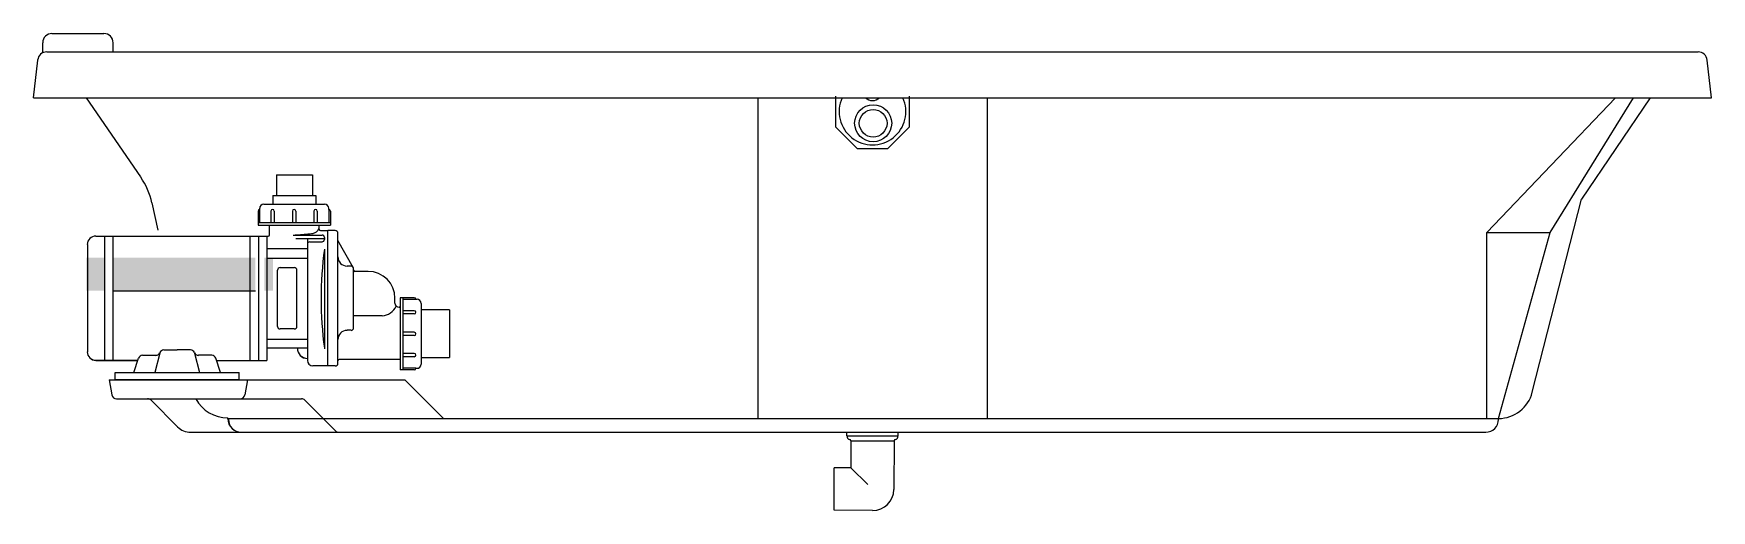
# Model space of a CAD drawing. Header units: millimetres. Extents: x -1269.9 to -1268.07, y 2206.64 to 2207.16.
import ezdxf

# ---------------------------------------------------------------- set-up
doc = ezdxf.new("R2010")
doc.units = ezdxf.units.MM
doc.header["$LTSCALE"] = 10
doc.layers.add('BOMBA-J', color=7, linetype='Continuous')
doc.layers.add('jacuzzi', color=1, linetype='Continuous')

msp = doc.modelspace()

# ---------------------------------------------------------------- hatches: boundary and pattern name
at = {"layer": 'jacuzzi'}
h = msp.add_hatch(color=256, dxfattribs=at)
h.paths.add_polyline_path([(-1269.8101, 2206.9188), (-1269.8101, 2206.8827), (-1269.6546, 2206.8827), (-1269.6546, 2206.9188)])
h.paths.add_polyline_path([(-1269.8197, 2206.9188), (-1269.8391, 2206.9188), (-1269.8391, 2206.8827), (-1269.8197, 2206.8827)])
h.paths.add_polyline_path([(-1269.6449, 2206.8827), (-1269.6353, 2206.8827), (-1269.6353, 2206.9188), (-1269.6449, 2206.9188)])

# ---------------------------------------------------------------- linework, layer by layer
at = {"layer": 'BOMBA-J', "color": 1, "linetype": 'Continuous'}
for p, q in [((-1269.6316, 2207.0091), (-1269.5924, 2207.0091)), ((-1269.6354, 2206.9868), (-1269.5886, 2206.9868)), ((-1269.6499, 2206.9715), (-1269.6499, 2206.9727)), ((-1269.6499, 2206.9715), (-1269.6499, 2206.9727)), ((-1269.6499, 2206.9573), (-1269.6499, 2206.9715)), ((-1269.6454, 2206.9772), (-1269.5791, 2206.9772)), ((-1269.5746, 2206.9715), (-1269.5746, 2206.9727)), ((-1269.5746, 2206.9715), (-1269.5746, 2206.9727)), ((-1269.5746, 2206.9715), (-1269.5746, 2206.9573)), ((-1269.6517, 2206.9573), (-1269.5728, 2206.9573)), ((-1269.6517, 2206.9543), (-1269.5728, 2206.9543)), ((-1269.6391, 2206.9438), (-1269.6391, 2206.9543)), ((-1269.6133, 2206.9435), (-1269.5819, 2206.9435)), ((-1269.5851, 2206.9499), (-1269.5851, 2206.9543)), ((-1269.5837, 2206.9485), (-1269.5757, 2206.9485)), ((-1269.5837, 2206.9484), (-1269.5757, 2206.9484)), ((-1269.5757, 2206.8008), (-1269.5757, 2206.9484)), ((-1269.5757, 2206.8008), (-1269.5757, 2206.9484)), ((-1269.5674, 2206.9484), (-1269.5757, 2206.9484)), ((-1269.5646, 2206.8035), (-1269.5646, 2206.9456)), ((-1269.8378, 2206.9331), (-1269.8378, 2206.8162)), ((-1269.8378, 2206.9331), (-1269.8378, 2206.8161)), ((-1269.8286, 2206.9424), (-1269.6406, 2206.9424)), ((-1269.8193, 2206.9424), (-1269.8193, 2206.8069)), ((-1269.8193, 2206.9424), (-1269.8193, 2206.8068)), ((-1269.81, 2206.9424), (-1269.81, 2206.8069)), ((-1269.81, 2206.9424), (-1269.81, 2206.8068)), ((-1269.6605, 2206.9424), (-1269.6605, 2206.8068)), ((-1269.6512, 2206.9424), (-1269.6512, 2206.8068)), ((-1269.642, 2206.9424), (-1269.642, 2206.8201)), ((-1269.642, 2206.9404), (-1269.642, 2206.82)), ((-1269.642, 2206.929), (-1269.5979, 2206.929)), ((-1269.6106, 2206.9397), (-1269.5793, 2206.9397)), ((-1269.5953, 2206.9361), (-1269.5819, 2206.9361)), ((-1269.5793, 2206.941), (-1269.5793, 2206.9388)), ((-1269.5793, 2206.9409), (-1269.5793, 2206.9388)), ((-1269.5793, 2206.9271), (-1269.5793, 2206.8192)), ((-1269.5478, 2206.9082), (-1269.5646, 2206.9374)), ((-1269.642, 2206.9182), (-1269.5979, 2206.9182)), ((-1269.6121, 2206.9079), (-1269.6277, 2206.9079)), ((-1269.5502, 2206.9096), (-1269.5545, 2206.9096)), ((-1269.5474, 2206.8423), (-1269.5474, 2206.9068)), ((-1269.6305, 2206.8439), (-1269.6305, 2206.9052)), ((-1269.6093, 2206.8439), (-1269.6093, 2206.9052)), ((-1269.5316, 2206.9038), (-1269.546, 2206.9038)), ((-1269.5024, 2206.8691), (-1269.5024, 2206.8746)), ((-1269.4967, 2206.8752), (-1269.4967, 2206.7963)), ((-1269.4937, 2206.8752), (-1269.4937, 2206.7963)), ((-1269.4937, 2206.8734), (-1269.4783, 2206.8734)), ((-1269.5163, 2206.8553), (-1269.5474, 2206.8553)), ((-1269.4974, 2206.8647), (-1269.4979, 2206.8647)), ((-1269.4738, 2206.8689), (-1269.4738, 2206.8026)), ((-1269.4738, 2206.8689), (-1269.4738, 2206.8026)), ((-1269.4428, 2206.8619), (-1269.4738, 2206.8619)), ((-1269.4428, 2206.8619), (-1269.4738, 2206.8619)), ((-1269.4428, 2206.8619), (-1269.4428, 2206.81)), ((-1269.4428, 2206.8619), (-1269.4428, 2206.8137)), ((-1269.6121, 2206.8411), (-1269.6277, 2206.8411)), ((-1269.5502, 2206.8396), (-1269.5545, 2206.8396)), ((-1269.7544, 2206.8182), (-1269.7399, 2206.8182)), ((-1269.7544, 2206.8181), (-1269.7399, 2206.8181)), ((-1269.7254, 2206.8182), (-1269.7399, 2206.8182)), ((-1269.7254, 2206.8181), (-1269.7399, 2206.8181)), ((-1269.642, 2206.83), (-1269.5979, 2206.83)), ((-1269.642, 2206.83), (-1269.642, 2206.8201)), ((-1269.642, 2206.83), (-1269.642, 2206.82)), ((-1269.5979, 2206.8201), (-1269.642, 2206.8201)), ((-1269.642, 2206.8201), (-1269.642, 2206.8069)), ((-1269.642, 2206.82), (-1269.642, 2206.8068)), ((-1269.5979, 2206.83), (-1269.5979, 2206.8201)), ((-1269.5979, 2206.83), (-1269.5979, 2206.82)), ((-1269.4428, 2206.8174), (-1269.4428, 2206.8137)), ((-1269.8286, 2206.8069), (-1269.7828, 2206.8069)), ((-1269.8286, 2206.8068), (-1269.7828, 2206.8068)), ((-1269.7872, 2206.7935), (-1269.782, 2206.8092)), ((-1269.7872, 2206.7935), (-1269.782, 2206.8091)), ((-1269.7776, 2206.8123), (-1269.763, 2206.8123)), ((-1269.7776, 2206.8123), (-1269.763, 2206.8123)), ((-1269.7589, 2206.8147), (-1269.7644, 2206.7935)), ((-1269.7589, 2206.8146), (-1269.7644, 2206.7935)), ((-1269.7209, 2206.8147), (-1269.7154, 2206.7935)), ((-1269.7209, 2206.8146), (-1269.7154, 2206.7935)), ((-1269.7022, 2206.8123), (-1269.7168, 2206.8123)), ((-1269.7022, 2206.8123), (-1269.7168, 2206.8123)), ((-1269.6926, 2206.7935), (-1269.6978, 2206.8092)), ((-1269.6926, 2206.7935), (-1269.6978, 2206.8091)), ((-1269.697, 2206.8068), (-1269.642, 2206.8068)), ((-1269.5979, 2206.8088), (-1269.5979, 2206.8067)), ((-1269.5979, 2206.8087), (-1269.5979, 2206.8066)), ((-1269.5757, 2206.8008), (-1269.592, 2206.8008)), ((-1269.5674, 2206.8008), (-1269.5757, 2206.8008)), ((-1269.4967, 2206.8078), (-1269.5632, 2206.8078)), ((-1269.4796, 2206.7981), (-1269.4937, 2206.7981)), ((-1269.4796, 2206.7981), (-1269.4783, 2206.7981)), ((-1269.4796, 2206.7981), (-1269.4783, 2206.7981)), ((-1269.4428, 2206.8095), (-1269.4738, 2206.8095)), ((-1269.4428, 2206.8137), (-1269.4428, 2206.81)), ((-1269.8075, 2206.7935), (-1269.6723, 2206.7935)), ((-1269.8075, 2206.7935), (-1269.6723, 2206.7935)), ((-1269.8075, 2206.7857), (-1269.8075, 2206.7935)), ((-1269.8075, 2206.7857), (-1269.8075, 2206.7935)), ((-1269.6723, 2206.7857), (-1269.8075, 2206.7857)), ((-1269.6723, 2206.7857), (-1269.8075, 2206.7857)), ((-1269.6723, 2206.7857), (-1269.6723, 2206.7935)), ((-1269.6723, 2206.7857), (-1269.6723, 2206.7935))]:
    msp.add_line(p, q, dxfattribs=at)
for points in [[(-1269.6316, 2207.0091), (-1269.6316, 2206.9868)], [(-1269.5924, 2207.0091), (-1269.5924, 2206.9868)], [(-1269.6354, 2206.9868), (-1269.6354, 2206.9772)], [(-1269.5886, 2206.9868), (-1269.5886, 2206.9772)], [(-1269.6517, 2206.9697), (-1269.6517, 2206.9543)], [(-1269.6376, 2206.9697), (-1269.6376, 2206.9573)], [(-1269.634, 2206.9697), (-1269.634, 2206.9573)], [(-1269.6141, 2206.9697), (-1269.6141, 2206.9573)], [(-1269.6105, 2206.9697), (-1269.6105, 2206.9573)], [(-1269.5908, 2206.9697), (-1269.5908, 2206.9573)], [(-1269.5872, 2206.9697), (-1269.5872, 2206.9573)], [(-1269.5728, 2206.9697), (-1269.5728, 2206.9543)], [(-1269.5979, 2206.9397), (-1269.5979, 2206.83)], [(-1269.4814, 2206.8752), (-1269.4967, 2206.8752)], [(-1269.4814, 2206.861), (-1269.4937, 2206.861)], [(-1269.4814, 2206.8574), (-1269.4937, 2206.8574)], [(-1269.4814, 2206.8375), (-1269.4937, 2206.8375)], [(-1269.4814, 2206.8339), (-1269.4937, 2206.8339)], [(-1269.5979, 2206.8201), (-1269.5979, 2206.8152), (-1269.5979, 2206.8088)], [(-1269.5979, 2206.82), (-1269.5979, 2206.8152), (-1269.5979, 2206.8087)], [(-1269.4814, 2206.8143), (-1269.4937, 2206.8143)], [(-1269.4814, 2206.8107), (-1269.4937, 2206.8107)], [(-1269.4814, 2206.7963), (-1269.4967, 2206.7963)]]:
    msp.add_lwpolyline(points, dxfattribs=at)
msp.add_lwpolyline([(-1269.6133, 2206.9435, 0.008376), (-1269.6053, 2206.944, 0.008376), (-1269.5974, 2206.9447, 0.00574), (-1269.592, 2206.9453, 0.000724), (-1269.5913, 2206.9454)], format="xyb", dxfattribs=at)
for centre, radius, start, end in [((-1269.6499, 2206.9697), 0.0018, 90, 180), ((-1269.6454, 2206.9727), 0.0045, 90, 180), ((-1269.6358, 2206.9697), 0.0018, 0, 180), ((-1269.6123, 2206.9697), 0.0018, 0, 180), ((-1269.589, 2206.9697), 0.0018, 0, 180), ((-1269.5791, 2206.9727), 0.0045, 0, 90), ((-1269.5746, 2206.9697), 0.0018, 0, 90), ((-1269.6406, 2206.9438), 0.00141, 270, 0), ((-1269.5929, 2206.9532), 0.00798, 273.3278, 346.1608), ((-1269.5837, 2206.9499), 0.00141, 180, 270), ((-1269.5837, 2206.9498), 0.00141, 180, 270), ((-1269.5819, 2206.9409), 0.00261, 0, 90), ((-1269.5674, 2206.9456), 0.00279, 0, 90), ((-1269.8286, 2206.9331), 0.00928, 90, 180), ((-1269.8286, 2206.9331), 0.00928, 90, 180), ((-1269.5953, 2206.9335), 0.00261, 90, 180), ((-1269.1761, 2206.8741), 0.4068, 172.3703, 187.6297), ((-1269.1761, 2206.8741), 0.4068, 172.3703, 187.6297), ((-1269.5819, 2206.9388), 0.00261, 270, 0), ((-1269.6277, 2206.9052), 0.00278, 90, 180), ((-1269.6121, 2206.9052), 0.00278, 0, 90), ((-1269.5545, 2206.9198), 0.0101, 180, 270), ((-1269.5502, 2206.9068), 0.00279, 0, 90), ((-1269.546, 2206.9052), 0.00142, 180, 270), ((-1269.5316, 2206.8746), 0.0292, 0, 90), ((-1269.4814, 2206.8734), 0.0018, 0, 90), ((-1269.4783, 2206.8689), 0.0045, 0, 90), ((-1269.5175, 2206.8732), 0.0179, 273.8645, 336.2532), ((-1269.4979, 2206.8691), 0.00441, 180, 270), ((-1269.4974, 2206.8654), 0.000743, 270, 345.1417), ((-1269.4814, 2206.8592), 0.0018, 270, 90), ((-1269.6277, 2206.8439), 0.00278, 180, 270), ((-1269.6121, 2206.8439), 0.00278, 270, 0), ((-1269.5545, 2206.8294), 0.0101, 90, 180), ((-1269.5502, 2206.8423), 0.00279, 270, 0), ((-1269.4814, 2206.8357), 0.0018, 270, 90), ((-1269.8286, 2206.8162), 0.00928, 180, 270), ((-1269.8286, 2206.8161), 0.00928, 180, 270), ((-1269.7544, 2206.8135), 0.00464, 90, 158.1026), ((-1269.7544, 2206.8135), 0.00464, 90, 158.1026), ((-1269.7254, 2206.8135), 0.00464, 21.8974, 90), ((-1269.7254, 2206.8135), 0.00464, 21.8974, 90), ((-1269.5974, 2206.8201), 0.0113, 180, 267.6128), ((-1269.5974, 2206.82), 0.0113, 180, 267.6128), ((-1269.7776, 2206.8077), 0.00464, 90, 161.6055), ((-1269.7776, 2206.8077), 0.00464, 90, 161.6055), ((-1269.763, 2206.817), 0.00464, 270, 338.1026), ((-1269.763, 2206.8169), 0.00464, 270, 338.1026), ((-1269.7168, 2206.817), 0.00464, 201.8974, 270), ((-1269.7168, 2206.8169), 0.00464, 201.8974, 270), ((-1269.7022, 2206.8077), 0.00464, 18.3945, 90), ((-1269.7022, 2206.8077), 0.00464, 18.3945, 90), ((-1269.592, 2206.8067), 0.00585, 180, 270), ((-1269.592, 2206.8066), 0.00585, 180, 270), ((-1269.5674, 2206.8035), 0.00279, 270, 0), ((-1269.5632, 2206.8064), 0.00142, 90, 180), ((-1269.4814, 2206.8125), 0.0018, 270, 90), ((-1269.4814, 2206.7981), 0.0018, 270, 0), ((-1269.4783, 2206.8026), 0.0045, 270, 0)]:
    msp.add_arc(centre, radius, start, end, dxfattribs=at)
at = {"layer": 'jacuzzi'}
for p, q in [((-1269.8765, 2207.1634), (-1269.8198, 2207.1634)), ((-1269.8865, 2207.1423), (-1269.8865, 2207.1534)), ((-1269.8098, 2207.1434), (-1269.8098, 2207.1534)), ((-1269.8965, 2207.0934), (-1269.892, 2207.1345)), ((-1269.8821, 2207.1434), (-1268.081, 2207.1434)), ((-1268.0665, 2207.0934), (-1268.071, 2207.1345)), ((-1269.8965, 2207.0934), (-1268.0665, 2207.0934)), ((-1269.8392, 2207.0934), (-1269.7797, 2207.0069)), ((-1269.1065, 2207.0934), (-1269.1065, 2206.7434)), ((-1268.8565, 2207.0934), (-1268.8565, 2206.7434)), ((-1268.3114, 2206.9462), (-1268.1713, 2207.0934)), ((-1268.2425, 2206.9462), (-1268.1514, 2207.0934)), ((-1268.1332, 2207.0934), (-1268.2081, 2206.9827)), ((-1268.2619, 2206.772), (-1268.2081, 2206.9827)), ((-1269.7674, 2206.9785), (-1269.7609, 2206.9487)), ((-1268.3114, 2206.7434), (-1268.3114, 2206.9462)), ((-1268.3114, 2206.9462), (-1268.2425, 2206.9462)), ((-1268.2989, 2206.7434), (-1268.2425, 2206.9462)), ((-1269.8101, 2206.8827), (-1269.6546, 2206.8827)), ((-1269.8141, 2206.7856), (-1269.4916, 2206.7856)), ((-1269.8141, 2206.7856), (-1269.8112, 2206.7691)), ((-1269.6633, 2206.7856), (-1269.6662, 2206.7691)), ((-1269.4916, 2206.7856), (-1269.4494, 2206.7434)), ((-1269.8061, 2206.7648), (-1269.6043, 2206.7648)), ((-1269.7684, 2206.7633), (-1269.7394, 2206.7342)), ((-1269.6006, 2206.7633), (-1269.5672, 2206.7299)), ((-1269.6846, 2206.743), (-1269.6846, 2206.744)), ((-1269.684, 2206.7434), (-1268.2987, 2206.7434)), ((-1269.684, 2206.7424), (-1269.684, 2206.7434)), ((-1268.2987, 2206.7424), (-1268.2987, 2206.7434)), ((-1269.7252, 2206.7284), (-1268.9535, 2206.7284)), ((-1269.0095, 2206.7243), (-1269.0095, 2206.7284)), ((-1269.0095, 2206.7243), (-1268.9535, 2206.7243)), ((-1268.9535, 2206.7243), (-1268.9535, 2206.7284)), ((-1268.9535, 2206.7284), (-1268.3127, 2206.7284)), ((-1269.0052, 2206.7191), (-1269.0051, 2206.6896)), ((-1269.0052, 2206.7191), (-1268.9578, 2206.7191)), ((-1268.9578, 2206.7191), (-1268.9582, 2206.666)), ((-1269.0051, 2206.6896), (-1269.0235, 2206.6894)), ((-1269.0235, 2206.6874), (-1269.0235, 2206.6894)), ((-1269.0235, 2206.6447), (-1269.0235, 2206.6879)), ((-1269.0051, 2206.6896), (-1268.9867, 2206.6712)), ((-1269.0235, 2206.6434), (-1269.0235, 2206.6452)), ((-1268.9815, 2206.643), (-1269.0235, 2206.6434))]:
    msp.add_line(p, q, dxfattribs=at)
for points in [[(-1269.022, 2207.0952), (-1269.022, 2207.0616), (-1268.9983, 2207.0379), (-1268.9979, 2207.0379)], [(-1268.9983, 2207.0379), (-1268.9647, 2207.0379), (-1268.941, 2207.0616), (-1268.941, 2207.0952)]]:
    msp.add_lwpolyline(points, dxfattribs=at)
for radius in [0.0202, 0.0151]:
    msp.add_circle((-1268.9808, 2207.0655), radius, dxfattribs=at)
for centre, radius, start, end in [((-1269.8765, 2207.1534), 0.01, 90, 180), ((-1269.8198, 2207.1534), 0.01, 0, 90), ((-1269.8821, 2207.1334), 0.01, 90, 173.7238), ((-1268.081, 2207.1334), 0.01, 6.2762, 90), ((-1268.9815, 2207.0784), 0.0364, 155.6879, 24.3121), ((-1268.9815, 2207.1007), 0.0105, 224.0578, 315.9422), ((-1269.8456, 2206.9615), 0.08, 12.2648, 34.5085), ((-1269.8061, 2206.77), 0.0052, 190.0406, 270), ((-1269.7721, 2206.7596), 0.0052, 45, 90), ((-1269.6846, 2206.7835), 0.0395, 208.2737, 270), ((-1269.6713, 2206.77), 0.0052, 270, 349.9594), ((-1269.6043, 2206.7596), 0.0052, 45, 90), ((-1268.2987, 2206.7814), 0.038, 270, 345.6797), ((-1268.2987, 2206.7814), 0.038, 270, 345.6797), ((-1269.67, 2206.743), 0.0146, 180, 270), ((-1269.67, 2206.7424), 0.014, 180, 270), ((-1268.3127, 2206.7424), 0.014, 270, 0), ((-1269.7252, 2206.7484), 0.02, 225, 270), ((-1269.5636, 2206.7336), 0.0052, 225, 270), ((-1269.0056, 2206.7243), 0.0039, 180, 257.8805), ((-1268.9574, 2206.7243), 0.0039, 282.1195, 0), ((-1269.0067, 2206.7191), 0.0015, 0.5, 77.8805), ((-1268.9563, 2206.7191), 0.0015, 102.1195, 179.5), ((-1268.9813, 2206.6662), 0.0232, 269.5, 359.5)]:
    msp.add_arc(centre, radius, start, end, dxfattribs=at)

doc.saveas('drawing.dxf')
